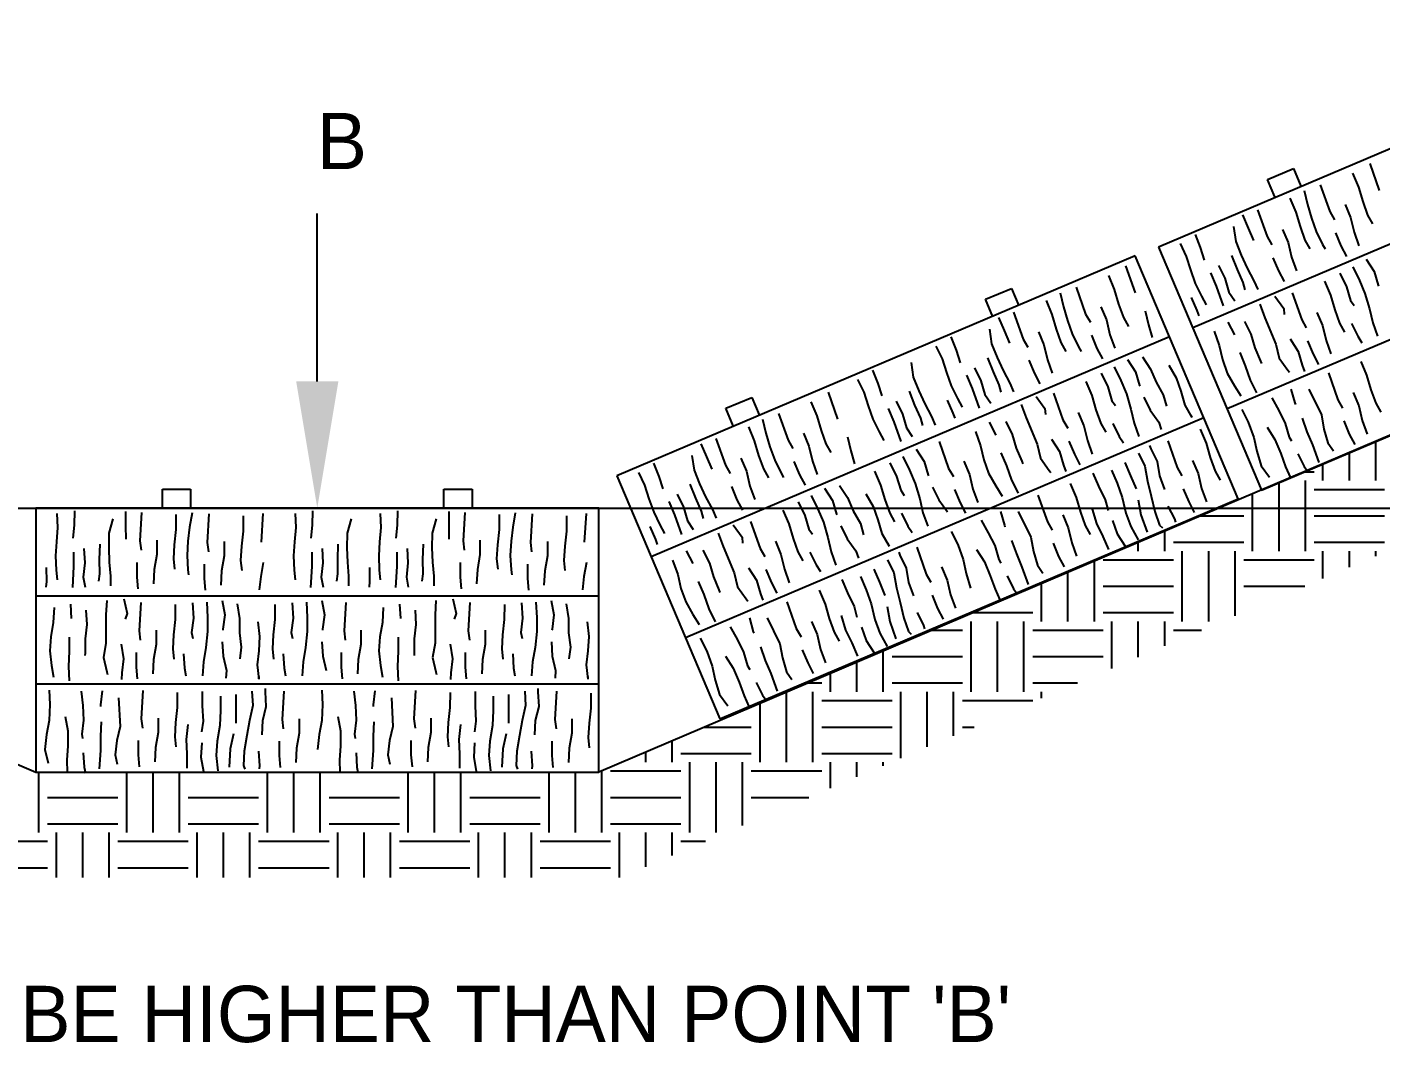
# Paper-space layout 'ESC' of a CAD drawing. Header units: feet, sheet in inches. Extents: x -1.2 to 33.8, y 0.1 to 22.9.
# Drawn here: x 15.591 to 16.908, y 17.668 to 18.656 of the extents above; entities that cross this region are included whole.
import ezdxf

# ---------------------------------------------------------------- set-up
doc = ezdxf.new("R2010")
doc.units = ezdxf.units.FT
doc.header["$MEASUREMENT"] = 0
doc.layers.add('TBLK', color=7, linetype='Continuous')
doc.styles.add('LEROY', font='leroy.shx')

# ---------------------------------------------------------------- blocks, each defined once
blk = doc.blocks.new('ESC DET')
at = {"layer": 'TBLK'}
for p, q in [((18.8478, 19.1644), (18.344, 18.9506)), ((19.3558, 19.1023), (17.7998, 18.4402)), ((15.7239, 19.0906), (17.2524, 18.4402)), ((18.8812, 19.0857), (18.3774, 18.8719)), ((18.45, 19.0162), (18.4752, 19.0268)), ((18.4752, 19.0268), (18.4823, 19.0099)), ((18.5326, 19.0225), (18.5383, 19.0089)), ((18.5493, 19.0319), (18.5586, 19.0057)), ((18.9146, 19.007), (18.4108, 18.7932)), ((18.4571, 18.9993), (18.45, 19.0162)), ((18.5011, 19.0112), (18.5104, 18.9851)), ((18.5383, 19.0089), (18.5425, 18.9948)), ((18.4718, 18.9981), (18.4776, 18.9846)), ((18.4857, 19.0057), (18.4888, 18.9921)), ((18.5425, 18.9948), (18.5472, 18.9817)), ((17.5261, 18.82), (17.5261, 18.9832)), ((18.4257, 18.9818), (18.4311, 18.969)), ((18.4403, 18.9869), (18.4496, 18.9608)), ((18.4776, 18.9846), (18.4817, 18.9704)), ((18.4888, 18.9921), (18.4927, 18.9788)), ((18.5104, 18.9851), (18.515, 18.9772)), ((18.5253, 18.9921), (18.5307, 18.9793)), ((18.5472, 18.9817), (18.552, 18.973)), ((18.417, 18.9704), (18.419, 18.956)), ((18.4311, 18.969), (18.4363, 18.9569)), ((18.4645, 18.9678), (18.4699, 18.955)), ((18.4817, 18.9704), (18.4864, 18.9574)), ((18.4927, 18.9788), (18.4973, 18.9657)), ((18.5307, 18.9793), (18.5341, 18.9649)), ((18.3795, 18.9628), (18.3846, 18.95)), ((18.419, 18.956), (18.4243, 18.9427)), ((18.4496, 18.9608), (18.4542, 18.9528)), ((18.4699, 18.955), (18.4733, 18.9406)), ((18.4864, 18.9574), (18.4912, 18.9487)), ((18.4973, 18.9657), (18.5035, 18.9531)), ((18.516, 18.9645), (18.5214, 18.9517)), ((18.5341, 18.9649), (18.5388, 18.9518)), ((18.3212, 18.9421), (17.8174, 18.7282)), ((18.4215, 18.7059), (18.3212, 18.9421)), ((18.344, 18.9506), (18.4442, 18.7144)), ((18.3649, 18.9539), (18.3709, 18.9414)), ((18.3709, 18.9414), (18.3751, 18.9283)), ((18.3846, 18.95), (18.3884, 18.9377)), ((18.415, 18.9425), (18.4204, 18.9288)), ((18.4243, 18.9427), (18.4303, 18.9302)), ((18.5035, 18.9531), (18.506, 18.9488)), ((18.5214, 18.9517), (18.5268, 18.9415)), ((18.312, 18.9322), (18.3213, 18.9061)), ((18.3751, 18.9283), (18.3797, 18.9153)), ((18.4024, 18.9327), (18.4086, 18.9202)), ((18.4204, 18.9288), (18.4259, 18.9161)), ((18.4303, 18.9302), (18.4368, 18.9179)), ((18.4442, 18.7144), (18.948, 18.9283)), ((18.4552, 18.9402), (18.4607, 18.9274)), ((18.4733, 18.9406), (18.478, 18.9275)), ((18.5328, 18.9314), (18.5393, 18.9181)), ((18.5459, 18.9387), (18.5536, 18.9267)), ((18.2953, 18.9228), (18.301, 18.9093)), ((18.3797, 18.9153), (18.3857, 18.9028)), ((18.3945, 18.9256), (18.4, 18.9127)), ((18.4086, 18.9202), (18.4125, 18.9068)), ((18.4259, 18.9161), (18.4279, 18.909)), ((18.4368, 18.9179), (18.4404, 18.9093)), ((18.4607, 18.9274), (18.466, 18.9172)), ((18.5054, 18.9173), (18.5111, 18.9037)), ((18.5202, 18.9252), (18.5267, 18.9119)), ((18.5393, 18.9181), (18.5447, 18.9053)), ((18.5536, 18.9267), (18.5575, 18.9134)), ((18.1757, 18.8998), (18.201, 18.9104)), ((18.201, 18.9104), (18.2081, 18.8934)), ((18.2484, 18.9061), (18.2515, 18.8925)), ((18.2638, 18.9116), (18.2731, 18.8855)), ((18.301, 18.9093), (18.3052, 18.8952)), ((18.3857, 18.9028), (18.3903, 18.8945)), ((18.4, 18.9127), (18.4068, 18.8935)), ((18.4125, 18.9068), (18.4181, 18.8984)), ((18.4572, 18.9027), (18.4657, 18.891)), ((18.4738, 18.9061), (18.4832, 18.8799)), ((18.5111, 18.9037), (18.5153, 18.8896)), ((18.5267, 18.9119), (18.5306, 18.8986)), ((18.5447, 18.9053), (18.5492, 18.8904)), ((18.5575, 18.9134), (18.5578, 18.9126)), ((18.1829, 18.8828), (18.1757, 18.8998)), ((18.2346, 18.8985), (18.2403, 18.8849)), ((18.2515, 18.8925), (18.2554, 18.8791)), ((18.288, 18.8925), (18.2934, 18.8797)), ((18.3052, 18.8952), (18.3099, 18.8821)), ((18.331, 18.8887), (18.3341, 18.8751)), ((18.3758, 18.9014), (18.3813, 18.8888)), ((18.3813, 18.8888), (18.3831, 18.8837)), ((18.4426, 18.8949), (18.4472, 18.8818)), ((18.4657, 18.891), (18.4661, 18.8851)), ((18.5153, 18.8896), (18.5199, 18.8766)), ((18.5306, 18.8986), (18.5341, 18.8937)), ((18.5492, 18.8904), (18.5523, 18.8768)), ((18.1884, 18.8821), (18.1938, 18.8693)), ((18.203, 18.8873), (18.2123, 18.8611)), ((18.2403, 18.8849), (18.2444, 18.8708)), ((18.2554, 18.8791), (18.26, 18.8661)), ((18.2731, 18.8855), (18.2777, 18.8775)), ((18.2934, 18.8797), (18.2968, 18.8653)), ((18.3099, 18.8821), (18.3147, 18.8734)), ((18.4115, 18.8777), (18.4177, 18.8652)), ((18.4276, 18.8783), (18.4338, 18.8658)), ((18.4472, 18.8818), (18.4581, 18.8563)), ((18.4832, 18.8799), (18.4877, 18.872)), ((18.498, 18.8869), (18.5035, 18.8742)), ((18.5199, 18.8766), (18.5247, 18.8679)), ((18.5316, 18.8764), (18.5378, 18.8639)), ((18.5523, 18.8768), (18.5569, 18.8638)), ((18.3547, 18.8633), (17.8508, 18.6495)), ((18.1422, 18.8632), (18.1473, 18.8504)), ((18.1797, 18.8708), (18.1817, 18.8564)), ((18.1938, 18.8693), (18.199, 18.8573)), ((18.2272, 18.8681), (18.2326, 18.8554)), ((18.2444, 18.8708), (18.2491, 18.8578)), ((18.26, 18.8661), (18.2663, 18.8535)), ((18.2787, 18.8649), (18.2841, 18.8521)), ((18.2968, 18.8653), (18.3015, 18.8522)), ((18.3341, 18.8751), (18.3377, 18.8626)), ((18.3981, 18.8687), (18.4031, 18.8548)), ((18.4338, 18.8658), (18.4377, 18.8525)), ((18.5035, 18.8742), (18.5069, 18.8598)), ((18.5378, 18.8639), (18.5418, 18.8575)), ((18.1276, 18.8543), (18.1336, 18.8418)), ((18.1473, 18.8504), (18.1511, 18.8381)), ((18.1817, 18.8564), (18.187, 18.8431)), ((18.2123, 18.8611), (18.2169, 18.8532)), ((18.2326, 18.8554), (18.236, 18.841)), ((18.2491, 18.8578), (18.2539, 18.8491)), ((18.2663, 18.8535), (18.2687, 18.8492)), ((18.2841, 18.8521), (18.2895, 18.8419)), ((18.4031, 18.8548), (18.4062, 18.8412)), ((18.4377, 18.8525), (18.4432, 18.8397)), ((18.4581, 18.8563), (18.4612, 18.8426)), ((18.472, 18.8612), (18.4797, 18.8492)), ((18.4797, 18.8492), (18.4836, 18.8358)), ((18.4887, 18.8594), (18.4942, 18.8466)), ((18.5069, 18.8598), (18.5115, 18.8467)), ((18.1035, 18.8385), (18.1056, 18.824)), ((18.1336, 18.8418), (18.1378, 18.8287)), ((18.1777, 18.8429), (18.1831, 18.8292)), ((18.187, 18.8431), (18.193, 18.8306)), ((18.2179, 18.8406), (18.2234, 18.8278)), ((18.236, 18.841), (18.2407, 18.8279)), ((18.3138, 18.8413), (18.3216, 18.8293)), ((18.3285, 18.8439), (18.3362, 18.8319)), ((18.4062, 18.8412), (18.4108, 18.8281)), ((18.4229, 18.848), (18.4283, 18.8352)), ((18.4432, 18.8397), (18.444, 18.8373)), ((18.4612, 18.8426), (18.4697, 18.8309)), ((18.4836, 18.8358), (18.4858, 18.8297)), ((18.4942, 18.8466), (18.4996, 18.8363)), ((18.5406, 18.8394), (18.5463, 18.8259)), ((18.066, 18.8308), (18.0712, 18.818)), ((18.1056, 18.824), (18.1108, 18.8108)), ((18.1378, 18.8287), (18.1424, 18.8157)), ((18.1572, 18.8259), (18.1627, 18.8131)), ((18.1651, 18.8331), (18.1713, 18.8205)), ((18.1831, 18.8292), (18.1887, 18.8165)), ((18.193, 18.8306), (18.1995, 18.8183)), ((18.2234, 18.8278), (18.2287, 18.8175)), ((18.2882, 18.8279), (18.2947, 18.8146)), ((18.3008, 18.834), (18.3073, 18.8207)), ((18.3216, 18.8293), (18.3255, 18.816)), ((18.3362, 18.8319), (18.3417, 18.8192)), ((18.354, 18.8357), (18.361, 18.8235)), ((18.361, 18.8235), (18.3656, 18.8104)), ((18.4108, 18.8281), (18.4178, 18.8158)), ((18.4283, 18.8352), (18.4332, 18.8213)), ((18.4697, 18.8309), (18.4713, 18.8289)), ((18.5091, 18.8282), (18.5184, 18.8021)), ((18.5463, 18.8259), (18.5505, 18.8118)), ((18.0227, 18.8095), (18.032, 18.7833)), ((18.0514, 18.8219), (18.0574, 18.8095)), ((18.0712, 18.818), (18.075, 18.8058)), ((18.1015, 18.8106), (18.1069, 18.7968)), ((18.1108, 18.8108), (18.1168, 18.7983)), ((18.1424, 18.8157), (18.1484, 18.8032)), ((18.1627, 18.8131), (18.1695, 18.7939)), ((18.1713, 18.8205), (18.1752, 18.8072)), ((18.1887, 18.8165), (18.1906, 18.8094)), ((18.1995, 18.8183), (18.2031, 18.8097)), ((18.2734, 18.8199), (18.2791, 18.8064)), ((18.2947, 18.8146), (18.2986, 18.8012)), ((18.3073, 18.8207), (18.3127, 18.808)), ((18.3255, 18.816), (18.3258, 18.8152)), ((18.3417, 18.8192), (18.3486, 18.8069)), ((18.3656, 18.8104), (18.3695, 18.797)), ((18.4178, 18.8158), (18.424, 18.8059)), ((18.4332, 18.8213), (18.4394, 18.8088)), ((18.4727, 18.8123), (18.4766, 18.799)), ((18.4901, 18.8124), (18.5025, 18.7874)), ((18.5505, 18.8118), (18.5552, 18.7987)), ((17.9234, 18.7938), (17.9487, 18.8044)), ((17.9487, 18.8044), (17.9558, 18.7875)), ((18.0061, 18.8001), (18.0118, 18.7865)), ((18.0574, 18.8095), (18.0616, 18.7963)), ((18.0616, 18.7963), (18.0662, 18.7834)), ((18.089, 18.8007), (18.0952, 18.7882)), ((18.1069, 18.7968), (18.1125, 18.7842)), ((18.1168, 18.7983), (18.1233, 18.786)), ((18.1385, 18.8018), (18.144, 18.7891)), ((18.1484, 18.8032), (18.153, 18.7949)), ((18.1752, 18.8072), (18.1808, 18.7988)), ((18.2105, 18.7976), (18.2152, 18.7844)), ((18.2251, 18.8054), (18.2336, 18.7937)), ((18.2418, 18.8087), (18.2511, 18.7825)), ((18.2791, 18.8064), (18.2832, 18.7922)), ((18.2986, 18.8012), (18.3021, 18.7964)), ((18.3127, 18.808), (18.3171, 18.7931)), ((18.3296, 18.8045), (18.3358, 18.7919)), ((18.3486, 18.8069), (18.3517, 18.7959)), ((18.3695, 18.797), (18.3765, 18.7848)), ((18.454, 18.8039), (18.461, 18.7917)), ((18.4766, 18.799), (18.4772, 18.7974)), ((18.5184, 18.8021), (18.523, 18.7941)), ((18.5333, 18.8091), (18.5387, 18.7963)), ((18.5552, 18.7987), (18.56, 18.79)), ((18.3881, 18.7846), (17.8842, 18.5708)), ((17.9305, 18.7769), (17.9234, 18.7938)), ((17.9591, 18.7833), (17.9622, 18.7697)), ((17.9745, 18.7888), (17.9838, 18.7627)), ((18.0118, 18.7865), (18.0159, 18.7724)), ((18.0662, 18.7834), (18.0723, 18.7709)), ((18.0811, 18.7936), (18.0865, 18.7808)), ((18.0952, 18.7882), (18.099, 18.7749)), ((18.1125, 18.7842), (18.1144, 18.7771)), ((18.1233, 18.786), (18.1269, 18.7773)), ((18.144, 18.7891), (18.1459, 18.7841)), ((18.2152, 18.7844), (18.2261, 18.7589)), ((18.2336, 18.7937), (18.234, 18.7877)), ((18.266, 18.7896), (18.2714, 18.7768)), ((18.2832, 18.7922), (18.2879, 18.7792)), ((18.3171, 18.7931), (18.3203, 18.7794)), ((18.3358, 18.7919), (18.3443, 18.7802)), ((18.3754, 18.7873), (18.3763, 18.785)), ((18.425, 18.7928), (18.4312, 18.7802)), ((18.461, 18.7917), (18.4672, 18.7792)), ((18.4836, 18.7842), (18.4883, 18.7711)), ((18.5025, 18.7874), (18.5048, 18.7735)), ((18.5387, 18.7963), (18.5421, 18.7819)), ((17.9453, 18.7758), (17.951, 18.7622)), ((18.0159, 18.7724), (18.0206, 18.7593)), ((18.0723, 18.7709), (18.0768, 18.7626)), ((18.0865, 18.7808), (18.0934, 18.7616)), ((18.099, 18.7749), (18.1046, 18.7665)), ((18.1661, 18.7713), (18.171, 18.7574)), ((18.1794, 18.7803), (18.1857, 18.7678)), ((18.1956, 18.7809), (18.2018, 18.7684)), ((18.2511, 18.7825), (18.2557, 18.7746)), ((18.2714, 18.7768), (18.2748, 18.7624)), ((18.2879, 18.7792), (18.2927, 18.7705)), ((18.2996, 18.779), (18.3058, 18.7665)), ((18.3203, 18.7794), (18.3249, 18.7664)), ((18.3443, 18.7802), (18.3467, 18.7733)), ((18.3845, 18.7736), (18.3902, 18.76)), ((18.4312, 18.7802), (18.4365, 18.7656)), ((18.4495, 18.7754), (18.4572, 18.7635)), ((18.4672, 18.7792), (18.4711, 18.7658)), ((18.4883, 18.7711), (18.4937, 18.7583)), ((18.5048, 18.7735), (18.5087, 18.7601)), ((18.524, 18.7815), (18.5294, 18.7687)), ((18.5421, 18.7819), (18.5468, 18.7688)), ((17.8991, 18.7594), (17.9046, 18.7466)), ((17.9137, 18.7645), (17.9231, 18.7384)), ((17.951, 18.7622), (17.9552, 18.7481)), ((17.9622, 18.7697), (17.9661, 18.7564)), ((17.9838, 18.7627), (17.9884, 18.7548)), ((17.9987, 18.7697), (18.0041, 18.7569)), ((18.0041, 18.7569), (18.0075, 18.7425)), ((18.0206, 18.7593), (18.0254, 18.7507)), ((18.0417, 18.766), (18.0448, 18.7524)), ((18.1306, 18.7615), (18.1399, 18.7354)), ((18.171, 18.7574), (18.1742, 18.7438)), ((18.2018, 18.7684), (18.2057, 18.7551)), ((18.2261, 18.7589), (18.2292, 18.7452)), ((18.2399, 18.7638), (18.2477, 18.7518)), ((18.2567, 18.762), (18.2622, 18.7492)), ((18.2748, 18.7624), (18.2795, 18.7493)), ((18.3058, 18.7665), (18.3098, 18.7601)), ((18.3368, 18.7545), (18.3357, 18.7576)), ((18.3529, 18.7623), (18.3622, 18.7362)), ((18.3902, 18.76), (18.3943, 18.7459)), ((18.4365, 18.7656), (18.4396, 18.752)), ((18.4572, 18.7635), (18.4629, 18.7499)), ((18.4711, 18.7658), (18.4732, 18.7622)), ((18.4937, 18.7583), (18.4998, 18.7413)), ((18.5087, 18.7601), (18.514, 18.7525)), ((18.5294, 18.7687), (18.5348, 18.7585)), ((18.5553, 18.7235), (18.5553, 18.7617)), ((17.8904, 18.748), (17.8925, 18.7336)), ((17.9046, 18.7466), (17.9097, 18.7345)), ((17.9379, 18.7454), (17.9434, 18.7326)), ((17.9552, 18.7481), (17.9598, 18.735)), ((17.9661, 18.7564), (17.9708, 18.7433)), ((18.0448, 18.7524), (18.0484, 18.7398)), ((18.0955, 18.7469), (18.1019, 18.7336)), ((18.1085, 18.7542), (18.1163, 18.7422)), ((18.1742, 18.7438), (18.1788, 18.7307)), ((18.1908, 18.7506), (18.1963, 18.7378)), ((18.2057, 18.7551), (18.2111, 18.7423)), ((18.2292, 18.7452), (18.2377, 18.7335)), ((18.2477, 18.7518), (18.2516, 18.7385)), ((18.2622, 18.7492), (18.2676, 18.7389)), ((18.3245, 18.7501), (18.3307, 18.7376)), ((18.3431, 18.742), (18.3368, 18.7545)), ((18.3943, 18.7459), (18.399, 18.7328)), ((18.4396, 18.752), (18.4437, 18.7378)), ((18.4629, 18.7499), (18.4676, 18.7368)), ((18.4794, 18.7497), (18.4856, 18.7372)), ((18.5296, 18.7235), (18.5296, 18.7508)), ((17.8383, 18.7315), (17.8443, 18.719)), ((17.8529, 18.7404), (17.8581, 18.7276)), ((17.8925, 18.7336), (17.8977, 18.7203)), ((17.9231, 18.7384), (17.9276, 18.7304)), ((17.9434, 18.7326), (17.9468, 18.7182)), ((17.9598, 18.735), (17.9647, 18.7263)), ((17.9708, 18.7433), (17.977, 18.7308)), ((17.977, 18.7308), (17.9794, 18.7264)), ((17.9894, 18.7422), (17.9949, 18.7293)), ((18.0075, 18.7425), (18.0122, 18.7295)), ((18.068, 18.7328), (18.0737, 18.7192)), ((18.0829, 18.7407), (18.0894, 18.7274)), ((18.1019, 18.7336), (18.1074, 18.7208)), ((18.1163, 18.7422), (18.1201, 18.7288)), ((18.1399, 18.7354), (18.1445, 18.7274)), ((18.1548, 18.7424), (18.1602, 18.7296)), ((18.1788, 18.7307), (18.1858, 18.7185)), ((18.1963, 18.7378), (18.2012, 18.724)), ((18.2111, 18.7423), (18.212, 18.7399)), ((18.2377, 18.7335), (18.2393, 18.7315)), ((18.2516, 18.7385), (18.2538, 18.7323)), ((18.2802, 18.7308), (18.2856, 18.718)), ((18.2983, 18.7338), (18.3037, 18.721)), ((18.3112, 18.741), (18.3167, 18.7283)), ((18.3307, 18.7376), (18.3334, 18.7229)), ((18.3454, 18.7281), (18.3431, 18.742)), ((18.3622, 18.7362), (18.3668, 18.7282)), ((18.3771, 18.7432), (18.3826, 18.7304)), ((18.399, 18.7328), (18.4038, 18.7241)), ((18.4437, 18.7378), (18.452, 18.7269)), ((18.4676, 18.7368), (18.4722, 18.7263)), ((18.4856, 18.7372), (18.4891, 18.7324)), ((18.4856, 18.732), (18.4954, 18.732)), ((18.5039, 18.7235), (18.5039, 18.7399)), ((17.8174, 18.7282), (17.9176, 18.4921)), ((17.8443, 18.719), (17.8485, 18.7059)), ((17.8581, 18.7276), (17.8619, 18.7154)), ((17.8884, 18.7201), (17.8938, 18.7064)), ((17.8977, 18.7203), (17.9037, 18.7079)), ((17.9287, 18.7178), (17.9341, 18.705)), ((17.9468, 18.7182), (17.9514, 18.7051)), ((17.9949, 18.7293), (18.0003, 18.7191)), ((18.0339, 18.7189), (18.0417, 18.707)), ((18.0737, 18.7192), (18.0779, 18.7051)), ((18.0894, 18.7274), (18.0933, 18.7141)), ((18.1074, 18.7208), (18.1118, 18.7059)), ((18.1201, 18.7288), (18.1204, 18.7281)), ((18.1602, 18.7296), (18.1636, 18.7152)), ((18.1858, 18.7185), (18.192, 18.7085)), ((18.2012, 18.724), (18.2074, 18.7114)), ((18.2581, 18.7206), (18.2638, 18.7071)), ((18.2856, 18.718), (18.2921, 18.7047)), ((18.3037, 18.721), (18.3086, 18.7071)), ((18.3167, 18.7283), (18.3221, 18.7154)), ((18.3334, 18.7229), (18.3367, 18.7085)), ((18.3501, 18.715), (18.3454, 18.7281)), ((18.3826, 18.7304), (18.3859, 18.716)), ((18.4612, 18.6551), (18.4612, 18.7217)), ((18.4868, 18.6551), (18.4868, 18.7235)), ((17.3756, 18.7152), (17.4029, 18.7152)), ((17.3756, 18.6968), (17.3756, 18.7152)), ((17.4029, 18.7152), (17.4029, 18.6968)), ((17.6492, 18.7152), (17.6766, 18.7152)), ((17.6492, 18.6968), (17.6492, 18.7152)), ((17.6766, 18.7152), (17.6766, 18.6968)), ((17.8485, 18.7059), (17.8532, 18.6929)), ((17.8759, 18.7103), (17.8821, 18.6978)), ((17.8938, 18.7064), (17.8994, 18.6938)), ((17.9037, 18.7079), (17.9102, 18.6956)), ((17.9176, 18.4921), (18.4215, 18.7059)), ((17.9341, 18.705), (17.9395, 18.6948)), ((18.0063, 18.709), (18.0127, 18.6957)), ((18.0193, 18.7163), (18.0271, 18.7043)), ((18.0271, 18.7043), (18.0309, 18.691)), ((18.0417, 18.707), (18.0471, 18.6942)), ((18.0595, 18.7107), (18.0664, 18.6985)), ((18.0779, 18.7051), (18.0826, 18.692)), ((18.0933, 18.7141), (18.0967, 18.7092)), ((18.1118, 18.7059), (18.1149, 18.6923)), ((18.1242, 18.7173), (18.1305, 18.7048)), ((18.1305, 18.7048), (18.1389, 18.6931)), ((18.1455, 18.7148), (18.151, 18.702)), ((18.1636, 18.7152), (18.1683, 18.7021)), ((18.2266, 18.7094), (18.2359, 18.6833)), ((18.2638, 18.7071), (18.268, 18.693)), ((18.2921, 18.7047), (18.2949, 18.6944)), ((18.3086, 18.7071), (18.3123, 18.692)), ((18.3241, 18.7049), (18.3268, 18.6902)), ((18.3367, 18.7085), (18.3404, 18.6934)), ((18.3678, 18.7156), (18.3733, 18.7028)), ((18.3859, 18.716), (18.3906, 18.7029)), ((18.4355, 18.6551), (18.4355, 18.7108)), ((18.4954, 18.7149), (18.5638, 18.7149)), ((15.6716, 18.6968), (19.3733, 18.6968)), ((17.2524, 18.6968), (17.2524, 18.4402)), ((17.7998, 18.6968), (17.2524, 18.6968)), ((17.273, 18.6916), (17.2736, 18.6778)), ((17.2899, 18.6941), (17.2896, 18.6803)), ((17.3398, 18.6935), (17.3398, 18.6796)), ((17.3553, 18.6926), (17.3536, 18.6649)), ((17.4044, 18.6922), (17.4019, 18.6784)), ((17.4207, 18.6912), (17.4191, 18.6635)), ((17.4731, 18.6914), (17.4715, 18.6637)), ((17.5045, 18.6916), (17.5051, 18.6778)), ((17.5214, 18.6941), (17.5211, 18.6803)), ((17.5872, 18.6916), (17.5879, 18.6778)), ((17.6041, 18.6941), (17.6039, 18.6803)), ((17.6541, 18.6935), (17.6541, 18.6796)), ((17.6695, 18.6926), (17.6679, 18.6649)), ((17.7186, 18.6922), (17.7162, 18.6784)), ((17.735, 18.6912), (17.7333, 18.6635)), ((17.7874, 18.6914), (17.7857, 18.6637)), ((17.7998, 18.4402), (17.7998, 18.6968)), ((17.8532, 18.6929), (17.8592, 18.6805)), ((17.868, 18.7032), (17.8734, 18.6904)), ((17.8821, 18.6978), (17.886, 18.6844)), ((17.8994, 18.6938), (17.9014, 18.6867)), ((17.9102, 18.6956), (17.9138, 18.6869)), ((17.9788, 18.6949), (17.9845, 18.6814)), ((17.9937, 18.7029), (18.0002, 18.6896)), ((18.0127, 18.6957), (18.0182, 18.683)), ((18.0471, 18.6942), (18.0541, 18.6819)), ((18.0664, 18.6985), (18.0711, 18.6854)), ((18.0826, 18.692), (18.0874, 18.6834)), ((18.0942, 18.6918), (18.1004, 18.6793)), ((18.1149, 18.6923), (18.1196, 18.6792)), ((18.151, 18.702), (18.1564, 18.6918)), ((18.1902, 18.6935), (18.1941, 18.6802)), ((18.2076, 18.6936), (18.22, 18.6686)), ((18.268, 18.693), (18.2727, 18.6799)), ((18.2796, 18.6959), (18.2838, 18.6818)), ((18.3123, 18.692), (18.317, 18.6789)), ((18.3404, 18.6934), (18.3451, 18.6803)), ((18.3532, 18.6988), (18.3595, 18.6863)), ((18.3733, 18.7028), (18.3787, 18.6926)), ((17.2896, 18.6803), (17.2883, 18.6676)), ((17.3274, 18.6865), (17.3236, 18.6724)), ((17.3398, 18.6796), (17.3399, 18.6665)), ((17.3887, 18.6906), (17.3887, 18.6759)), ((17.4019, 18.6784), (17.4003, 18.6646)), ((17.4542, 18.6892), (17.4541, 18.6745)), ((17.5211, 18.6803), (17.5198, 18.6676)), ((17.5589, 18.6865), (17.5551, 18.6724)), ((17.6039, 18.6803), (17.6026, 18.6676)), ((17.6416, 18.6865), (17.6379, 18.6724)), ((17.6541, 18.6796), (17.6541, 18.6665)), ((17.7029, 18.6906), (17.7029, 18.6759)), ((17.7162, 18.6784), (17.7145, 18.6646)), ((17.7684, 18.6892), (17.7683, 18.6745)), ((17.8493, 18.679), (17.8548, 18.6664)), ((17.8592, 18.6805), (17.8637, 18.6721)), ((17.8734, 18.6904), (17.8803, 18.6711)), ((17.886, 18.6844), (17.8916, 18.676)), ((17.9306, 18.6804), (17.9391, 18.6687)), ((17.9473, 18.6837), (17.9566, 18.6575)), ((17.9845, 18.6814), (17.9887, 18.6672)), ((18.0002, 18.6896), (18.0041, 18.6762)), ((18.0182, 18.683), (18.0226, 18.6681)), ((18.0309, 18.691), (18.0312, 18.6902)), ((18.035, 18.6795), (18.0413, 18.6669)), ((18.0541, 18.6819), (18.0572, 18.6709)), ((18.0711, 18.6854), (18.075, 18.672)), ((18.1004, 18.6793), (18.1044, 18.673)), ((18.1715, 18.6851), (18.1785, 18.6729)), ((18.1941, 18.6802), (18.1947, 18.6786)), ((18.2359, 18.6833), (18.2405, 18.6753)), ((18.2508, 18.6903), (18.2562, 18.6775)), ((18.2727, 18.6799), (18.2775, 18.6712)), ((18.2838, 18.6818), (18.29, 18.6693)), ((18.2992, 18.6847), (18.3039, 18.6717)), ((18.317, 18.6789), (18.3242, 18.6659)), ((18.3268, 18.6902), (18.3328, 18.6733)), ((18.3451, 18.6803), (18.3477, 18.6777)), ((18.3595, 18.6863), (18.3605, 18.6832)), ((18.3851, 18.6893), (18.427, 18.6893)), ((18.4954, 18.6893), (18.5638, 18.6893)), ((17.2736, 18.6778), (17.2724, 18.6641)), ((17.3236, 18.6724), (17.3233, 18.6582)), ((17.3536, 18.6649), (17.3548, 18.6558)), ((17.3701, 18.6655), (17.3701, 18.6516)), ((17.3887, 18.6759), (17.387, 18.6612)), ((17.4541, 18.6745), (17.4524, 18.6599)), ((17.5051, 18.6778), (17.5038, 18.6641)), ((17.5551, 18.6724), (17.5547, 18.6582)), ((17.5879, 18.6778), (17.5866, 18.6641)), ((17.6379, 18.6724), (17.6375, 18.6582)), ((17.6679, 18.6649), (17.669, 18.6558)), ((17.6843, 18.6655), (17.6843, 18.6516)), ((17.7029, 18.6759), (17.7012, 18.6612)), ((17.7683, 18.6745), (17.7667, 18.6599)), ((17.8548, 18.6664), (17.8566, 18.6613)), ((17.916, 18.6726), (17.9207, 18.6595)), ((17.9391, 18.6687), (17.9395, 18.6627)), ((17.9887, 18.6672), (17.9934, 18.6542)), ((18.0041, 18.6762), (18.0075, 18.6714)), ((18.0226, 18.6681), (18.0257, 18.6544)), ((18.0413, 18.6669), (18.0497, 18.6552)), ((18.075, 18.672), (18.082, 18.6598)), ((18.1425, 18.674), (18.1488, 18.6614)), ((18.1785, 18.6729), (18.1847, 18.6604)), ((18.2011, 18.6654), (18.2058, 18.6523)), ((18.22, 18.6686), (18.2223, 18.6547)), ((18.2562, 18.6775), (18.2596, 18.6631)), ((18.29, 18.6693), (18.2954, 18.6565)), ((18.3039, 18.6717), (18.3117, 18.6597)), ((18.35, 18.6551), (18.35, 18.6744)), ((17.2724, 18.6641), (17.2716, 18.6503)), ((17.2892, 18.654), (17.2892, 18.64)), ((17.2992, 18.6575), (17.3001, 18.6435)), ((17.3146, 18.6616), (17.3142, 18.6469)), ((17.3233, 18.6582), (17.3239, 18.6443)), ((17.3701, 18.6516), (17.3676, 18.637)), ((17.387, 18.6612), (17.3862, 18.6474)), ((17.4003, 18.6646), (17.3995, 18.6508)), ((17.4191, 18.6635), (17.4202, 18.6544)), ((17.4355, 18.6642), (17.4355, 18.6503)), ((17.4524, 18.6599), (17.4516, 18.646)), ((17.5038, 18.6641), (17.503, 18.6503)), ((17.5207, 18.654), (17.5207, 18.64)), ((17.5307, 18.6575), (17.5315, 18.6435)), ((17.5461, 18.6616), (17.5457, 18.6469)), ((17.5547, 18.6582), (17.5554, 18.6443)), ((17.5866, 18.6641), (17.5858, 18.6503)), ((17.6034, 18.654), (17.6034, 18.64)), ((17.6135, 18.6575), (17.6143, 18.6435)), ((17.6289, 18.6616), (17.6285, 18.6469)), ((17.6375, 18.6582), (17.6381, 18.6443)), ((17.6843, 18.6516), (17.6818, 18.637)), ((17.7012, 18.6612), (17.7004, 18.6474)), ((17.7145, 18.6646), (17.7137, 18.6508)), ((17.7333, 18.6635), (17.7344, 18.6544)), ((17.7498, 18.6642), (17.7498, 18.6503)), ((17.7667, 18.6599), (17.7659, 18.646)), ((17.8849, 18.6553), (17.8911, 18.6428)), ((17.9011, 18.6559), (17.9073, 18.6434)), ((17.9207, 18.6595), (17.9315, 18.6339)), ((17.9566, 18.6575), (17.9612, 18.6496)), ((17.9715, 18.6646), (17.9769, 18.6518)), ((17.9769, 18.6518), (17.9803, 18.6374)), ((17.9934, 18.6542), (17.9982, 18.6455)), ((18.005, 18.654), (18.0112, 18.6415)), ((18.0257, 18.6544), (18.0304, 18.6414)), ((18.0497, 18.6552), (18.0522, 18.6483)), ((18.0809, 18.6623), (18.0817, 18.66)), ((18.0928, 18.6509), (18.0917, 18.654)), ((18.1089, 18.6587), (18.1182, 18.6326)), ((18.1488, 18.6614), (18.154, 18.6468)), ((18.167, 18.6566), (18.1747, 18.6447)), ((18.1847, 18.6604), (18.1886, 18.647)), ((18.2058, 18.6523), (18.2112, 18.6395)), ((18.2223, 18.6547), (18.2262, 18.6413)), ((18.2415, 18.6627), (18.2469, 18.6499)), ((18.2596, 18.6631), (18.2643, 18.65)), ((18.3243, 18.6551), (18.3243, 18.6635)), ((18.3586, 18.6636), (18.427, 18.6636)), ((18.3671, 18.5867), (18.3671, 18.6551)), ((18.3928, 18.5867), (18.3928, 18.6551)), ((18.4184, 18.592), (18.4184, 18.6551)), ((18.4954, 18.6636), (18.5638, 18.6636)), ((18.5039, 18.6283), (18.5039, 18.6551)), ((18.5296, 18.6393), (18.5296, 18.6551)), ((18.5553, 18.6502), (18.5553, 18.6551)), ((17.2625, 18.6391), (17.2627, 18.6253)), ((17.2716, 18.6503), (17.2722, 18.6365)), ((17.2892, 18.64), (17.288, 18.6197)), ((17.3001, 18.6435), (17.2984, 18.6297)), ((17.3142, 18.6469), (17.3144, 18.633)), ((17.3239, 18.6443), (17.3251, 18.6305)), ((17.3508, 18.6438), (17.3508, 18.6298)), ((17.3862, 18.6474), (17.3872, 18.6375)), ((17.3995, 18.6508), (17.4003, 18.6368)), ((17.4162, 18.6424), (17.4162, 18.6285)), ((17.4355, 18.6503), (17.433, 18.6357)), ((17.4516, 18.646), (17.4527, 18.6362)), ((17.4736, 18.6439), (17.4712, 18.6302)), ((17.503, 18.6503), (17.5037, 18.6365)), ((17.5207, 18.64), (17.5195, 18.6197)), ((17.5315, 18.6435), (17.5299, 18.6297)), ((17.5457, 18.6469), (17.5459, 18.633)), ((17.5554, 18.6443), (17.5566, 18.6305)), ((17.5768, 18.6391), (17.5769, 18.6253)), ((17.5858, 18.6503), (17.5864, 18.6365)), ((17.6034, 18.64), (17.6022, 18.6197)), ((17.6143, 18.6435), (17.6127, 18.6297)), ((17.6285, 18.6469), (17.6287, 18.633)), ((17.6381, 18.6443), (17.6393, 18.6305)), ((17.665, 18.6438), (17.665, 18.6298)), ((17.7004, 18.6474), (17.7015, 18.6375)), ((17.7137, 18.6508), (17.7145, 18.6368)), ((17.7305, 18.6424), (17.7305, 18.6285)), ((17.7498, 18.6503), (17.7473, 18.6357)), ((17.7659, 18.646), (17.7669, 18.6362)), ((17.7879, 18.6439), (17.7854, 18.6302)), ((17.8716, 18.6463), (17.8765, 18.6324)), ((17.9073, 18.6434), (17.9112, 18.6301)), ((17.9454, 18.6388), (17.9532, 18.6268)), ((18.0112, 18.6415), (18.0152, 18.6351)), ((18.0804, 18.6465), (18.0867, 18.634)), ((18.099, 18.6384), (18.0928, 18.6509)), ((18.1013, 18.6245), (18.099, 18.6384)), ((18.133, 18.6396), (18.1385, 18.6268)), ((18.154, 18.6468), (18.1571, 18.6332)), ((18.1747, 18.6447), (18.1804, 18.6311)), ((18.1886, 18.647), (18.1907, 18.6434)), ((18.2112, 18.6395), (18.2173, 18.6225)), ((18.2262, 18.6413), (18.2315, 18.6337)), ((18.2469, 18.6499), (18.2523, 18.6397)), ((18.2816, 18.5867), (18.2816, 18.6453)), ((18.2901, 18.6465), (18.3586, 18.6465)), ((18.427, 18.6465), (18.4954, 18.6465)), ((17.2627, 18.6253), (17.2623, 18.6199)), ((17.2722, 18.6365), (17.2731, 18.6271)), ((17.2984, 18.6297), (17.3003, 18.6198)), ((17.3144, 18.633), (17.3135, 18.6257)), ((17.3251, 18.6305), (17.325, 18.6211)), ((17.3508, 18.6298), (17.3517, 18.6183)), ((17.3676, 18.637), (17.3668, 18.6232)), ((17.4003, 18.6368), (17.4008, 18.6319)), ((17.4162, 18.6285), (17.4172, 18.617)), ((17.433, 18.6357), (17.4322, 18.6218)), ((17.4712, 18.6302), (17.4696, 18.6172)), ((17.5037, 18.6365), (17.5046, 18.6271)), ((17.5299, 18.6297), (17.5318, 18.6198)), ((17.5459, 18.633), (17.5449, 18.6257)), ((17.5566, 18.6305), (17.5565, 18.6211)), ((17.5769, 18.6253), (17.5766, 18.6199)), ((17.5864, 18.6365), (17.5874, 18.6271)), ((17.6127, 18.6297), (17.6145, 18.6198)), ((17.6287, 18.633), (17.6277, 18.6257)), ((17.6393, 18.6305), (17.6393, 18.6211)), ((17.665, 18.6298), (17.666, 18.6183)), ((17.6818, 18.637), (17.681, 18.6232)), ((17.7145, 18.6368), (17.7151, 18.6319)), ((17.7305, 18.6285), (17.7314, 18.617)), ((17.7473, 18.6357), (17.7465, 18.6218)), ((17.7854, 18.6302), (17.7838, 18.6172)), ((17.8765, 18.6324), (17.8796, 18.6188)), ((17.8963, 18.6256), (17.9018, 18.6128)), ((17.9112, 18.6301), (17.9166, 18.6173)), ((17.9315, 18.6339), (17.9347, 18.6202)), ((17.9532, 18.6268), (17.9571, 18.6135)), ((17.9622, 18.637), (17.9676, 18.6242)), ((17.9803, 18.6374), (17.985, 18.6243)), ((18.0361, 18.6273), (18.0416, 18.6144)), ((18.0542, 18.6302), (18.0596, 18.6174)), ((18.0672, 18.6375), (18.0726, 18.6247)), ((18.0867, 18.634), (18.0893, 18.6193)), ((18.1182, 18.6326), (18.1227, 18.6247)), ((18.1385, 18.6268), (18.1419, 18.6124)), ((18.1571, 18.6332), (18.1613, 18.619)), ((18.1804, 18.6311), (18.1851, 18.618)), ((18.1969, 18.6309), (18.2031, 18.6184)), ((18.2559, 18.5867), (18.2559, 18.6343)), ((17.8796, 18.6188), (17.8843, 18.6058)), ((17.9018, 18.6128), (17.9067, 18.599)), ((17.9166, 18.6173), (17.9174, 18.6149)), ((17.9347, 18.6202), (17.9432, 18.6085)), ((17.9571, 18.6135), (17.9592, 18.6073)), ((17.9676, 18.6242), (17.973, 18.614)), ((18.0141, 18.6171), (18.0198, 18.6035)), ((18.0416, 18.6144), (18.048, 18.6011)), ((18.0596, 18.6174), (18.0646, 18.6036)), ((18.0726, 18.6247), (18.078, 18.6118)), ((18.0893, 18.6193), (18.0927, 18.6049)), ((18.106, 18.6114), (18.1013, 18.6245)), ((18.1238, 18.6121), (18.1292, 18.5992)), ((18.1419, 18.6124), (18.1465, 18.5994)), ((18.1851, 18.618), (18.1897, 18.6075)), ((18.2031, 18.6184), (18.206, 18.6144)), ((18.2303, 18.5867), (18.2303, 18.6234)), ((18.2901, 18.6209), (18.3586, 18.6209)), ((18.427, 18.6209), (18.4864, 18.6209)), ((17.7998, 18.6113), (17.2524, 18.6113)), ((17.2703, 18.6002), (17.2694, 18.5855)), ((17.2861, 18.6033), (17.2869, 18.5894)), ((17.3214, 18.607), (17.3206, 18.5931)), ((17.3379, 18.6085), (17.3412, 18.5944)), ((17.3546, 18.6051), (17.3529, 18.5774)), ((17.388, 18.6031), (17.388, 18.5884)), ((17.4048, 18.6046), (17.4056, 18.5898)), ((17.4188, 18.6054), (17.4195, 18.5906)), ((17.4336, 18.607), (17.4361, 18.5929)), ((17.4481, 18.6036), (17.4506, 18.5896)), ((17.4849, 18.6031), (17.4849, 18.5884)), ((17.5017, 18.6046), (17.5025, 18.5898)), ((17.5157, 18.6054), (17.5164, 18.5906)), ((17.5305, 18.607), (17.533, 18.5929)), ((17.5537, 18.6051), (17.5521, 18.5774)), ((17.5902, 18.6002), (17.5894, 18.5855)), ((17.606, 18.6033), (17.6069, 18.5894)), ((17.6414, 18.607), (17.6406, 18.5931)), ((17.6579, 18.6085), (17.6611, 18.5944)), ((17.6745, 18.6051), (17.6729, 18.5774)), ((17.708, 18.6031), (17.7079, 18.5884)), ((17.7247, 18.6046), (17.7255, 18.5898)), ((17.7387, 18.6054), (17.7395, 18.5906)), ((17.7536, 18.607), (17.756, 18.5929)), ((17.7681, 18.6036), (17.7705, 18.5896)), ((17.8843, 18.6058), (17.8913, 18.5935)), ((17.9067, 18.599), (17.9129, 18.5864)), ((17.9432, 18.6085), (17.9448, 18.6065)), ((17.9825, 18.6058), (17.9918, 18.5797)), ((18.0198, 18.6035), (18.0239, 18.5894)), ((18.048, 18.6011), (18.0508, 18.5909)), ((18.0646, 18.6036), (18.0682, 18.5884)), ((18.0801, 18.6013), (18.0827, 18.5866)), ((18.0927, 18.6049), (18.0963, 18.5898)), ((18.1292, 18.5992), (18.1346, 18.589)), ((17.3012, 18.5976), (17.302, 18.5836)), ((17.3206, 18.5931), (17.3206, 18.5654)), ((17.3412, 18.5944), (17.3392, 18.5888)), ((17.388, 18.5884), (17.3863, 18.5737)), ((17.4056, 18.5898), (17.4039, 18.576)), ((17.4195, 18.5906), (17.4195, 18.5767)), ((17.4361, 18.5929), (17.4344, 18.5791)), ((17.4506, 18.5896), (17.4506, 18.5757)), ((17.4684, 18.5861), (17.47, 18.5721)), ((17.4849, 18.5884), (17.4832, 18.5737)), ((17.5025, 18.5898), (17.5008, 18.576)), ((17.5164, 18.5906), (17.5164, 18.5767)), ((17.533, 18.5929), (17.5313, 18.5791)), ((17.6212, 18.5976), (17.622, 18.5836)), ((17.6406, 18.5931), (17.6406, 18.5654)), ((17.6611, 18.5944), (17.6592, 18.5888)), ((17.7079, 18.5884), (17.7062, 18.5737)), ((17.7255, 18.5898), (17.7239, 18.576)), ((17.7395, 18.5906), (17.7395, 18.5767)), ((17.756, 18.5929), (17.7544, 18.5791)), ((17.7705, 18.5896), (17.7705, 18.5757)), ((17.7884, 18.5861), (17.79, 18.5721)), ((17.8913, 18.5935), (17.8974, 18.5835)), ((17.9462, 18.59), (17.95, 18.5766)), ((17.9635, 18.5901), (17.9759, 18.565)), ((18.0067, 18.5867), (18.0122, 18.5739)), ((18.0239, 18.5894), (18.0286, 18.5763)), ((18.0355, 18.5923), (18.0397, 18.5782)), ((18.0682, 18.5884), (18.0729, 18.5753)), ((18.0827, 18.5866), (18.0887, 18.5697)), ((18.0963, 18.5898), (18.101, 18.5767)), ((18.1092, 18.5952), (18.1154, 18.5827)), ((18.1448, 18.5867), (18.1448, 18.587)), ((18.1619, 18.5182), (18.1619, 18.5867)), ((18.164, 18.5952), (18.2217, 18.5952)), ((18.1875, 18.5182), (18.1875, 18.5867)), ((18.2132, 18.5182), (18.2132, 18.5867)), ((18.2901, 18.5952), (18.3586, 18.5952)), ((18.2987, 18.541), (18.2987, 18.5867)), ((18.3243, 18.5519), (18.3243, 18.5867)), ((18.35, 18.5628), (18.35, 18.5867)), ((17.2694, 18.5855), (17.267, 18.5718)), ((17.302, 18.5836), (17.3004, 18.5698)), ((17.3529, 18.5774), (17.354, 18.5683)), ((17.3694, 18.578), (17.3694, 18.5641)), ((17.3863, 18.5737), (17.3855, 18.5599)), ((17.4039, 18.576), (17.4052, 18.5702)), ((17.4195, 18.5767), (17.4178, 18.5612)), ((17.4344, 18.5791), (17.4344, 18.5783)), ((17.4506, 18.5757), (17.4522, 18.5617)), ((17.4832, 18.5737), (17.4824, 18.5599)), ((17.5008, 18.576), (17.5021, 18.5702)), ((17.5164, 18.5767), (17.5147, 18.5612)), ((17.5313, 18.5791), (17.5313, 18.5783)), ((17.5521, 18.5774), (17.5532, 18.5683)), ((17.5685, 18.578), (17.5685, 18.5641)), ((17.5894, 18.5855), (17.5869, 18.5718)), ((17.622, 18.5836), (17.6203, 18.5698)), ((17.6729, 18.5774), (17.674, 18.5683)), ((17.6893, 18.578), (17.6893, 18.5641)), ((17.7062, 18.5737), (17.7054, 18.5599)), ((17.7239, 18.576), (17.7252, 18.5702)), ((17.7395, 18.5767), (17.7378, 18.5612)), ((17.7544, 18.5791), (17.7543, 18.5783)), ((17.7705, 18.5757), (17.7722, 18.5617)), ((17.9274, 18.5815), (17.9344, 18.5693)), ((17.95, 18.5766), (17.9506, 18.5751)), ((17.9918, 18.5797), (17.9964, 18.5717)), ((18.0122, 18.5739), (18.0155, 18.5595)), ((18.0286, 18.5763), (18.0334, 18.5676)), ((18.0397, 18.5782), (18.0459, 18.5657)), ((18.0552, 18.5811), (18.0598, 18.5681)), ((18.0729, 18.5753), (18.0801, 18.5623)), ((18.101, 18.5767), (18.1036, 18.5742)), ((18.1154, 18.5827), (18.1165, 18.5796)), ((18.1238, 18.5781), (18.1533, 18.5781)), ((18.2217, 18.5781), (18.2901, 18.5781)), ((18.3586, 18.5781), (18.3859, 18.5781)), ((17.267, 18.5718), (17.2661, 18.5579)), ((17.285, 18.5715), (17.285, 18.5576)), ((17.3004, 18.5698), (17.3004, 18.5559)), ((17.3206, 18.5654), (17.3182, 18.5516)), ((17.3353, 18.5645), (17.3378, 18.5504)), ((17.3694, 18.5641), (17.3669, 18.5495)), ((17.3855, 18.5599), (17.3865, 18.55)), ((17.4178, 18.5612), (17.4154, 18.5475)), ((17.4337, 18.5669), (17.4345, 18.5529)), ((17.4522, 18.5617), (17.4507, 18.5503)), ((17.47, 18.5721), (17.4692, 18.5582)), ((17.4824, 18.5599), (17.4834, 18.55)), ((17.5147, 18.5612), (17.5123, 18.5475)), ((17.5306, 18.5669), (17.5314, 18.5529)), ((17.5685, 18.5641), (17.566, 18.5495)), ((17.5869, 18.5718), (17.5861, 18.5579)), ((17.6049, 18.5715), (17.6049, 18.5576)), ((17.6203, 18.5698), (17.6204, 18.5559)), ((17.6406, 18.5654), (17.6381, 18.5516)), ((17.6553, 18.5645), (17.6577, 18.5504)), ((17.6893, 18.5641), (17.6868, 18.5495)), ((17.7054, 18.5599), (17.7065, 18.55)), ((17.7378, 18.5612), (17.7353, 18.5475)), ((17.7537, 18.5669), (17.7545, 18.5529)), ((17.7722, 18.5617), (17.7707, 18.5503)), ((17.79, 18.5721), (17.7892, 18.5582)), ((17.8985, 18.5704), (17.9047, 18.5578)), ((17.9344, 18.5693), (17.9406, 18.5568)), ((17.9571, 18.5618), (17.9617, 18.5487)), ((17.9759, 18.565), (17.9783, 18.5511)), ((18.0155, 18.5595), (18.0202, 18.5464)), ((18.0459, 18.5657), (18.0513, 18.5529)), ((18.0598, 18.5681), (18.0676, 18.5561)), ((17.2661, 18.5579), (17.2678, 18.5439)), ((17.285, 18.5576), (17.2841, 18.5429)), ((17.3004, 18.5559), (17.3002, 18.5534)), ((17.3182, 18.5516), (17.3214, 18.5375)), ((17.3378, 18.5504), (17.3361, 18.5366)), ((17.3501, 18.5563), (17.3501, 18.5423)), ((17.3669, 18.5495), (17.3661, 18.5357)), ((17.3961, 18.5552), (17.397, 18.5412)), ((17.4154, 18.5475), (17.4145, 18.5336)), ((17.4345, 18.5529), (17.4377, 18.5388)), ((17.4692, 18.5582), (17.4676, 18.5444)), ((17.493, 18.5552), (17.4939, 18.5412)), ((17.5123, 18.5475), (17.5114, 18.5336)), ((17.5314, 18.5529), (17.5346, 18.5388)), ((17.5492, 18.5563), (17.5492, 18.5423)), ((17.566, 18.5495), (17.5652, 18.5357)), ((17.5861, 18.5579), (17.5877, 18.5439)), ((17.6049, 18.5576), (17.6041, 18.5429)), ((17.6204, 18.5559), (17.6202, 18.5534)), ((17.6381, 18.5516), (17.6414, 18.5375)), ((17.6577, 18.5504), (17.6561, 18.5366)), ((17.67, 18.5563), (17.67, 18.5423)), ((17.6868, 18.5495), (17.686, 18.5357)), ((17.7161, 18.5552), (17.7169, 18.5412)), ((17.7353, 18.5475), (17.7345, 18.5336)), ((17.7545, 18.5529), (17.7577, 18.5388)), ((17.7892, 18.5582), (17.7875, 18.5444)), ((17.9047, 18.5578), (17.9099, 18.5432)), ((17.9229, 18.553), (17.9306, 18.5411)), ((17.9406, 18.5568), (17.9445, 18.5434)), ((17.9617, 18.5487), (17.9672, 18.5359)), ((17.9783, 18.5511), (17.9822, 18.5377)), ((17.9974, 18.5591), (18.0029, 18.5463)), ((18.0029, 18.5463), (18.0083, 18.5361)), ((18.0507, 18.5182), (18.0507, 18.547)), ((18.0763, 18.5182), (18.0763, 18.5579)), ((18.0849, 18.5525), (18.1533, 18.5525)), ((18.2217, 18.5525), (18.2901, 18.5525)), ((17.2678, 18.5439), (17.2696, 18.5323)), ((17.2841, 18.5429), (17.2849, 18.529)), ((17.3214, 18.5375), (17.3221, 18.535)), ((17.3361, 18.5366), (17.3358, 18.5301)), ((17.3501, 18.5423), (17.351, 18.5308)), ((17.397, 18.5412), (17.3982, 18.5338)), ((17.4377, 18.5388), (17.4373, 18.5315)), ((17.4676, 18.5444), (17.4692, 18.5304)), ((17.4692, 18.5332), (17.4691, 18.5307)), ((17.4939, 18.5412), (17.4951, 18.5338)), ((17.5492, 18.5423), (17.5502, 18.5308)), ((17.5877, 18.5439), (17.5895, 18.5323)), ((17.6041, 18.5429), (17.6049, 18.529)), ((17.6414, 18.5375), (17.6421, 18.535)), ((17.6561, 18.5366), (17.6557, 18.5301)), ((17.67, 18.5423), (17.671, 18.5308)), ((17.7169, 18.5412), (17.7181, 18.5338)), ((17.7577, 18.5388), (17.7573, 18.5315)), ((17.7875, 18.5444), (17.7892, 18.5304)), ((17.7892, 18.5332), (17.789, 18.5307)), ((17.9099, 18.5432), (17.913, 18.5296)), ((17.9306, 18.5411), (17.9363, 18.5275)), ((17.9445, 18.5434), (17.9466, 18.5399)), ((17.9672, 18.5359), (17.9732, 18.519)), ((17.9822, 18.5377), (17.9875, 18.5301)), ((18.025, 18.5182), (18.025, 18.5361)), ((17.7998, 18.5258), (17.2524, 18.5258)), ((17.4757, 18.5181), (17.4759, 18.5213)), ((17.7409, 18.5181), (17.741, 18.5213)), ((17.913, 18.5296), (17.9172, 18.5155)), ((17.9363, 18.5275), (17.941, 18.5144)), ((17.9529, 18.5273), (17.9591, 18.5148)), ((18.0032, 18.5268), (18.0165, 18.5268)), ((18.0849, 18.5268), (18.1533, 18.5268)), ((18.2217, 18.5268), (18.2653, 18.5268)), ((17.2654, 18.5198), (17.2662, 18.5058)), ((17.2964, 18.5188), (17.298, 18.5048)), ((17.3169, 18.5192), (17.3153, 18.5054)), ((17.3329, 18.5125), (17.3346, 18.4846)), ((17.3566, 18.5196), (17.355, 18.4919)), ((17.39, 18.5176), (17.39, 18.5029)), ((17.4143, 18.5184), (17.4143, 18.5045)), ((17.4321, 18.5141), (17.4321, 18.5002)), ((17.4469, 18.5157), (17.4469, 18.5018)), ((17.4626, 18.5188), (17.4635, 18.5049)), ((17.4765, 18.5041), (17.4757, 18.5181)), ((17.4936, 18.519), (17.4919, 18.4913)), ((17.5305, 18.5198), (17.5313, 18.5058)), ((17.5615, 18.5188), (17.5632, 18.5048)), ((17.5821, 18.5192), (17.5804, 18.5054)), ((17.5981, 18.5125), (17.5997, 18.4846)), ((17.6217, 18.5196), (17.6201, 18.4919)), ((17.6552, 18.5176), (17.6551, 18.5029)), ((17.6795, 18.5184), (17.6795, 18.5045)), ((17.6972, 18.5141), (17.6972, 18.5002)), ((17.712, 18.5157), (17.712, 18.5018)), ((17.7278, 18.5188), (17.7286, 18.5049)), ((17.7417, 18.5041), (17.7409, 18.5181)), ((17.7587, 18.519), (17.7571, 18.4913)), ((17.7921, 18.517), (17.7921, 18.5023)), ((17.9172, 18.5155), (17.9254, 18.5045)), ((17.941, 18.5144), (17.9456, 18.5039)), ((17.9566, 18.4498), (17.9566, 18.507)), ((17.9591, 18.5148), (17.9625, 18.51)), ((17.9823, 18.4498), (17.9823, 18.5179)), ((18.0079, 18.4498), (18.0079, 18.5182)), ((18.0165, 18.5097), (18.0849, 18.5097)), ((18.0934, 18.4537), (18.0934, 18.5182)), ((18.1191, 18.4646), (18.1191, 18.5182)), ((18.1448, 18.4755), (18.1448, 18.5182)), ((18.1533, 18.5097), (18.2217, 18.5097)), ((18.2303, 18.5119), (18.2303, 18.5182)), ((17.2662, 18.5058), (17.2653, 18.4903)), ((17.2811, 18.4943), (17.2835, 18.4803)), ((17.298, 18.5048), (17.2989, 18.4908)), ((17.3153, 18.5054), (17.3152, 18.5038)), ((17.39, 18.5029), (17.3883, 18.4883)), ((17.4143, 18.5045), (17.4151, 18.4897)), ((17.4321, 18.5002), (17.4312, 18.4855)), ((17.4469, 18.5018), (17.4469, 18.4878)), ((17.4635, 18.5049), (17.4601, 18.4903)), ((17.4733, 18.4904), (17.4765, 18.5041)), ((17.5313, 18.5058), (17.5304, 18.4903)), ((17.5462, 18.4943), (17.5487, 18.4803)), ((17.5632, 18.5048), (17.564, 18.4908)), ((17.5804, 18.5054), (17.5803, 18.5038)), ((17.6551, 18.5029), (17.6534, 18.4883)), ((17.6795, 18.5045), (17.6802, 18.4897)), ((17.6972, 18.5002), (17.6964, 18.4855)), ((17.712, 18.5018), (17.712, 18.4878)), ((17.7286, 18.5049), (17.7253, 18.4903)), ((17.7384, 18.4904), (17.7417, 18.5041)), ((17.7921, 18.5023), (17.7904, 18.4876)), ((17.2653, 18.4903), (17.2628, 18.4766)), ((17.2989, 18.4908), (17.2972, 18.477)), ((17.316, 18.489), (17.3152, 18.4752)), ((17.3346, 18.4846), (17.3313, 18.4709)), ((17.355, 18.4919), (17.3561, 18.4828)), ((17.3714, 18.4926), (17.3714, 18.4787)), ((17.3883, 18.4883), (17.3875, 18.4744)), ((17.4001, 18.4865), (17.3985, 18.4719)), ((17.4151, 18.4897), (17.4136, 18.4792)), ((17.4312, 18.4855), (17.4287, 18.4701)), ((17.4601, 18.4903), (17.4576, 18.4757)), ((17.4724, 18.4765), (17.4733, 18.4904)), ((17.4919, 18.4913), (17.493, 18.4822)), ((17.5084, 18.4919), (17.5084, 18.478)), ((17.5304, 18.4903), (17.528, 18.4766)), ((17.564, 18.4908), (17.5624, 18.477)), ((17.5811, 18.489), (17.5803, 18.4752)), ((17.5997, 18.4846), (17.5964, 18.4709)), ((17.6201, 18.4919), (17.6212, 18.4828)), ((17.6365, 18.4926), (17.6365, 18.4787)), ((17.6534, 18.4883), (17.6526, 18.4744)), ((17.6653, 18.4865), (17.6636, 18.4719)), ((17.6802, 18.4897), (17.6788, 18.4792)), ((17.6964, 18.4855), (17.6938, 18.4701)), ((17.7253, 18.4903), (17.7228, 18.4757)), ((17.7376, 18.4765), (17.7384, 18.4904)), ((17.7571, 18.4913), (17.7582, 18.4822)), ((17.7735, 18.4919), (17.7735, 18.478)), ((17.7904, 18.4876), (17.7896, 18.4738)), ((17.9027, 18.484), (17.9481, 18.484)), ((18.0165, 18.484), (18.0849, 18.484)), ((18.1533, 18.484), (18.1648, 18.484)), ((17.2628, 18.4766), (17.2612, 18.462)), ((17.2835, 18.4803), (17.2835, 18.4656)), ((17.2972, 18.477), (17.2978, 18.4729)), ((17.3152, 18.4752), (17.3152, 18.4613)), ((17.3313, 18.4709), (17.3297, 18.4571)), ((17.3521, 18.4708), (17.3521, 18.4569)), ((17.3714, 18.4787), (17.3689, 18.4641)), ((17.3875, 18.4744), (17.3885, 18.4646)), ((17.3985, 18.4719), (17.3993, 18.4579)), ((17.4138, 18.4685), (17.413, 18.4547)), ((17.4287, 18.4701), (17.4279, 18.4562)), ((17.4446, 18.4773), (17.4413, 18.4628)), ((17.4576, 18.4757), (17.4551, 18.4604)), ((17.489, 18.4702), (17.489, 18.4562)), ((17.5084, 18.478), (17.5059, 18.4634)), ((17.528, 18.4766), (17.5263, 18.462)), ((17.5487, 18.4803), (17.5486, 18.4656)), ((17.5624, 18.477), (17.5629, 18.4729)), ((17.5803, 18.4752), (17.5803, 18.4613)), ((17.5964, 18.4709), (17.5948, 18.4571)), ((17.6172, 18.4708), (17.6172, 18.4569)), ((17.6365, 18.4787), (17.634, 18.4641)), ((17.6526, 18.4744), (17.6537, 18.4646)), ((17.6636, 18.4719), (17.6644, 18.4579)), ((17.679, 18.4685), (17.6782, 18.4547)), ((17.6938, 18.4701), (17.693, 18.4562)), ((17.7098, 18.4773), (17.7064, 18.4628)), ((17.7228, 18.4757), (17.7202, 18.4604)), ((17.7542, 18.4702), (17.7542, 18.4562)), ((17.7735, 18.478), (17.771, 18.4634)), ((17.7896, 18.4738), (17.7906, 18.4639)), ((17.8711, 18.4498), (17.8711, 18.4706)), ((17.2612, 18.462), (17.2645, 18.4487)), ((17.2835, 18.4656), (17.2827, 18.4517)), ((17.2986, 18.4589), (17.2994, 18.445)), ((17.3152, 18.4613), (17.3141, 18.4433)), ((17.3297, 18.4571), (17.3316, 18.448)), ((17.3521, 18.4569), (17.353, 18.4454)), ((17.3689, 18.4641), (17.3681, 18.4502)), ((17.3993, 18.4579), (17.3993, 18.444)), ((17.413, 18.4547), (17.4155, 18.4406)), ((17.4279, 18.4562), (17.4295, 18.4414)), ((17.4413, 18.4628), (17.4403, 18.4449)), ((17.4551, 18.4604), (17.4543, 18.4465)), ((17.469, 18.4604), (17.4699, 18.4464)), ((17.489, 18.4562), (17.49, 18.4447)), ((17.5059, 18.4634), (17.5051, 18.4496)), ((17.5486, 18.4656), (17.5478, 18.4517)), ((17.5638, 18.4589), (17.5646, 18.445)), ((17.5803, 18.4613), (17.5792, 18.4433)), ((17.5948, 18.4571), (17.5967, 18.448)), ((17.6172, 18.4569), (17.6182, 18.4454)), ((17.634, 18.4641), (17.6332, 18.4502)), ((17.6644, 18.4579), (17.6644, 18.444)), ((17.6782, 18.4547), (17.6806, 18.4406)), ((17.693, 18.4562), (17.6946, 18.4414)), ((17.7064, 18.4628), (17.7054, 18.4449)), ((17.7202, 18.4604), (17.7194, 18.4465)), ((17.7342, 18.4604), (17.735, 18.4464)), ((17.7542, 18.4562), (17.7551, 18.4447)), ((17.771, 18.4634), (17.7702, 18.4496)), ((17.8454, 18.4498), (17.8454, 18.4597)), ((17.8796, 18.4584), (17.9481, 18.4584)), ((18.0165, 18.4584), (18.0849, 18.4584)), ((17.2827, 18.4517), (17.2828, 18.4402)), ((17.2994, 18.445), (17.3007, 18.4392)), ((17.4543, 18.4465), (17.4557, 18.4431)), ((17.4699, 18.4464), (17.4697, 18.4432)), ((17.5478, 18.4517), (17.548, 18.4402)), ((17.5646, 18.445), (17.5656, 18.4402)), ((17.7194, 18.4465), (17.7209, 18.4431)), ((17.735, 18.4464), (17.7348, 18.4432)), ((17.8027, 18.3814), (17.8027, 18.4415)), ((17.8112, 18.4413), (17.8796, 18.4413)), ((17.8882, 18.3814), (17.8882, 18.4498)), ((17.9139, 18.3814), (17.9139, 18.4498)), ((17.9395, 18.3882), (17.9395, 18.4498)), ((17.9481, 18.4413), (18.0165, 18.4413)), ((18.025, 18.4246), (18.025, 18.4498)), ((18.0507, 18.4355), (18.0507, 18.4498)), ((18.0763, 18.4464), (18.0763, 18.4498)), ((17.2524, 18.4402), (17.7998, 18.4402)), ((17.2524, 18.4402), (17.7998, 18.4402)), ((17.2553, 18.3814), (17.2553, 18.4402)), ((17.3409, 18.3814), (17.3409, 18.4402)), ((17.3665, 18.3814), (17.3665, 18.4402)), ((17.3922, 18.3814), (17.3922, 18.4402)), ((17.4777, 18.3814), (17.4777, 18.4402)), ((17.5034, 18.3814), (17.5034, 18.4402)), ((17.529, 18.3814), (17.529, 18.4402)), ((17.6145, 18.3814), (17.6145, 18.4402)), ((17.6402, 18.3814), (17.6402, 18.4402)), ((17.6658, 18.3814), (17.6658, 18.4402)), ((17.7514, 18.3814), (17.7514, 18.4402)), ((17.777, 18.3814), (17.777, 18.4402)), ((17.2639, 18.4156), (17.3323, 18.4156)), ((17.4007, 18.4156), (17.4691, 18.4156)), ((17.5376, 18.4156), (17.606, 18.4156)), ((17.6744, 18.4156), (17.7428, 18.4156)), ((17.8112, 18.4156), (17.8796, 18.4156)), ((17.9481, 18.4156), (18.004, 18.4156)), ((17.2639, 18.39), (17.3323, 18.39)), ((17.4007, 18.39), (17.4691, 18.39)), ((17.5376, 18.39), (17.606, 18.39)), ((17.6744, 18.39), (17.7428, 18.39)), ((17.8112, 18.39), (17.8796, 18.39)), ((17.2725, 18.3376), (17.2725, 18.3814)), ((17.2981, 18.3376), (17.2981, 18.3814)), ((17.3238, 18.3376), (17.3238, 18.3814)), ((17.4093, 18.3376), (17.4093, 18.3814)), ((17.4349, 18.3376), (17.4349, 18.3814)), ((17.4606, 18.3376), (17.4606, 18.3814)), ((17.5461, 18.3376), (17.5461, 18.3814)), ((17.5718, 18.3376), (17.5718, 18.3814)), ((17.5974, 18.3376), (17.5974, 18.3814)), ((17.6829, 18.3376), (17.6829, 18.3814)), ((17.7086, 18.3376), (17.7086, 18.3814)), ((17.7343, 18.3376), (17.7343, 18.3814)), ((17.8198, 18.3376), (17.8198, 18.3814)), ((17.8454, 18.3482), (17.8454, 18.3814)), ((17.8711, 18.3591), (17.8711, 18.3814)), ((17.1955, 18.3729), (17.2639, 18.3729)), ((17.3323, 18.3729), (17.4007, 18.3729)), ((17.4691, 18.3729), (17.5376, 18.3729)), ((17.606, 18.3729), (17.6744, 18.3729)), ((17.7428, 18.3729), (17.8112, 18.3729)), ((17.8796, 18.3729), (17.9035, 18.3729)), ((17.209, 18.3472), (17.2639, 18.3472)), ((17.3323, 18.3472), (17.4007, 18.3472)), ((17.4691, 18.3472), (17.5376, 18.3472)), ((17.606, 18.3472), (17.6744, 18.3472)), ((17.7428, 18.3472), (17.8112, 18.3472))]:
    blk.add_line(p, q, dxfattribs=at)
blk.add_solid([(17.5466, 18.82), (17.5056, 18.82), (17.5261, 18.6968)], dxfattribs=at)
at = {"layer": 'TBLK', "style": 'LEROY'}
for s, height, p in [('B', 0.0547, (17.5256, 19.0263)), ("POINTS 'A' SHOULD BE HIGHER THAN POINT 'B'", 0.054733, (16.5221, 18.1777))]:
    blk.add_text(s, height=height, dxfattribs=at).set_placement(p)

psp = doc.layouts.new('ESC')

# ---------------------------------------------------------------- block references
psp.add_blockref('ESC DET', (-1.6527, -0.5087))

doc.saveas('drawing.dxf')
